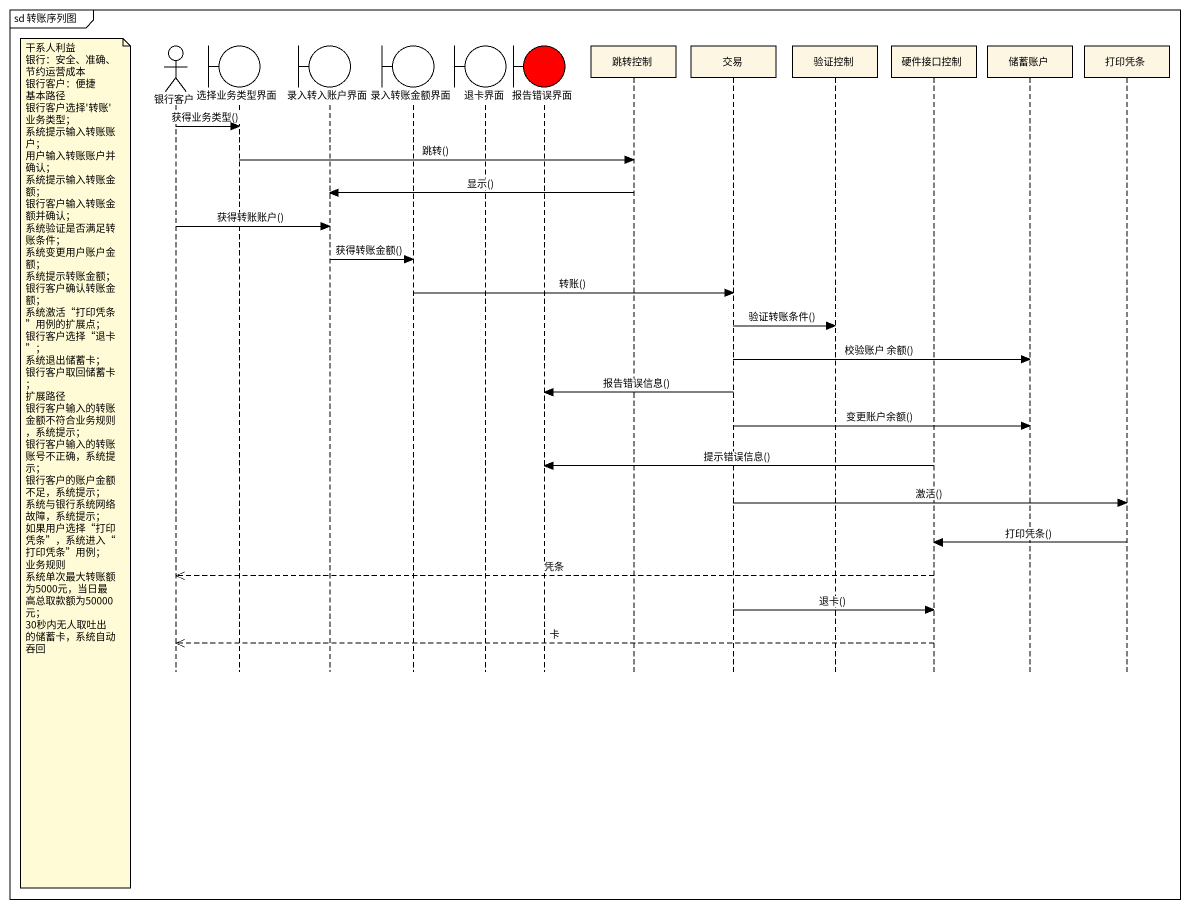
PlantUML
@startuml
mainframe sd 转账序列图
hide footbox
actor 银行客户
boundary 选择业务类型界面
boundary 录入转入账户界面
boundary 录入转账金额界面
boundary 退卡界面
boundary 报告错误界面 #FF0000
participant 跳转控制
participant 交易
participant 验证控制
participant 硬件接口控制
participant 储蓄账户
participant 打印凭条

银行客户 -> 选择业务类型界面 : 获得业务类型()
选择业务类型界面 -> 跳转控制 : 跳转()
跳转控制 -> 录入转入账户界面 : 显示()
银行客户 -> 录入转入账户界面 : 获得转账账户()
录入转入账户界面 -> 录入转账金额界面 : 获得转账金额()
录入转账金额界面 -> 交易 : 转账()
交易 -> 验证控制 : 验证转账条件()
交易 -> 储蓄账户 : 校验账户 余额()
交易 -> 报告错误界面 : 报告错误信息()
交易 -> 储蓄账户 : 变更账户余额()
note left of 银行客户
  干系人利益
  银行：安全、准确、节约运营成本
  银行客户：便捷
  基本路径
  银行客户选择'转账'业务类型；
  系统提示输入转账账户；
  用户输入转账账户并确认；
  系统提示输入转账金额；
  银行客户输入转账金额并确认；
  系统验证是否满足转账条件；
  系统变更用户账户金额；
  系统提示转账金额；
  银行客户确认转账金额；
  系统激活“打印凭条”用例的扩展点；
  银行客户选择“退卡”；
  系统退出储蓄卡；
  银行客户取回储蓄卡；
  扩展路径
  银行客户输入的转账金额不符合业务规则，系统提示；
  银行客户输入的转账账号不正确，系统提示；
  银行客户的账户金额不足，系统提示；
  系统与银行系统网络故障，系统提示；
  如果用户选择“打印凭条”，系统进入“打印凭条”用例；
  业务规则
  系统单次最大转账额为5000元，当日最高总取款额为50000元；
  30秒内无人取吐出的储蓄卡，系统自动吞回
end note
硬件接口控制 -> 报告错误界面 : 提示错误信息()
交易 -> 打印凭条 : 激活()
打印凭条 -> 硬件接口控制 : 打印凭条()
硬件接口控制 -->> 银行客户 : 凭条
交易 -> 硬件接口控制 : 退卡()
硬件接口控制 -->> 银行客户 : 卡
@enduml
